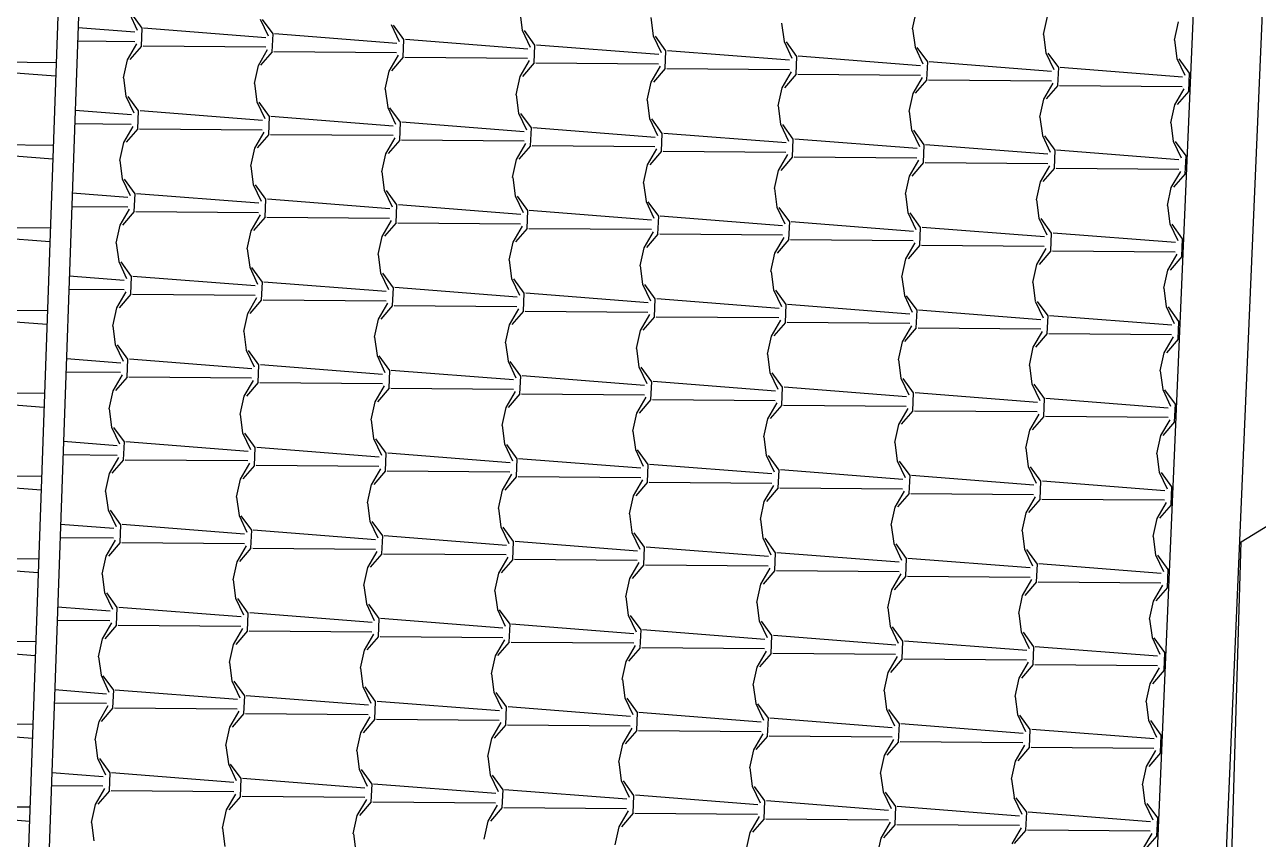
# Model space of a CAD drawing. Extents: x 1037 to 14540, y 1034 to 18285.
# Drawn here: x 6459.2 to 6816.9, y 3440.2 to 3676.3 of the extents above; entities that cross this region are included whole.
import ezdxf

# ---------------------------------------------------------------- set-up
doc = ezdxf.new("R2010")
doc.units = 0
doc.header["$LTSCALE"] = 100
doc.header["$MEASUREMENT"] = 0
doc.layers.get('0').update_dxf_attribs({"color": 240, "linetype": 'CONTINUOUS'})
doc.layers.add('proiezioni', color=252, linetype='CONTINUOUS')
doc.layers.add('retini copertura', color=32, linetype='CONTINUOUS')

# ---------------------------------------------------------------- blocks, each defined once
blk = doc.blocks.new('*X1855')
at = {"color": 0}
for p, q in [((11.1208, 36.6421), (11.2895, 36.6407)), ((11.1198, 36.6144), (11.2881, 36.6013)), ((11.1105, 36.4023), (11.2811, 36.4009)), ((11.1095, 36.3747), (11.2797, 36.3614)), ((11.0992, 36.1349), (11.2712, 36.1214)), ((11.1002, 36.1625), (11.2726, 36.1612)), ((11.0899, 35.9227), (11.2642, 35.9214)), ((11.0889, 35.8951), (11.2628, 35.8815)), ((11.0796, 35.683), (11.2558, 35.6816)), ((11.0786, 35.6553), (11.2544, 35.6416)), ((11.0683, 35.4155), (11.2459, 35.4017)), ((11.0693, 35.4432), (11.2473, 35.4418)), ((11.059, 35.2034), (11.2389, 35.202)), ((11.0581, 35.1758), (11.2375, 35.1618)), ((11.0487, 34.9636), (11.2305, 34.9622)), ((11.0478, 34.936), (11.2291, 34.9218)), ((11.0384, 34.7238), (11.222, 34.7224)), ((11.0375, 34.6962), (11.2206, 34.6819)), ((11.0281, 34.4841), (11.2136, 34.4826)), ((11.0272, 34.4564), (11.2122, 34.442))]:
    blk.add_line(p, q, dxfattribs=at)
blk = doc.blocks.new('*X1856')
at = {"color": 0}
for p, q in [((11.502, 36.7824), (11.525, 36.734)), ((11.5389, 36.7395), (11.5086, 36.7814)), ((12.6339, 36.7867), (12.641, 36.7336)), ((13.7729, 36.7379), (13.7844, 36.7903)), ((14.1525, 36.7216), (14.1641, 36.774)), ((11.5182, 36.7282), (11.3531, 36.7411)), ((11.5367, 36.6878), (11.5389, 36.7395)), ((11.8978, 36.7119), (11.5432, 36.7396)), ((11.8816, 36.7661), (11.9046, 36.7177)), ((11.9186, 36.7232), (11.8882, 36.7651)), ((12.2613, 36.7499), (12.2843, 36.7014)), ((12.2982, 36.7069), (12.2679, 36.7488)), ((13.0136, 36.7705), (13.0206, 36.7173)), ((13.3932, 36.7542), (13.4003, 36.701)), ((13.7729, 36.7379), (13.7799, 36.6847)), ((14.5322, 36.7053), (14.5437, 36.7577)), ((11.5176, 36.7006), (11.3517, 36.7019)), ((11.9164, 36.6715), (11.9186, 36.7232)), ((12.2775, 36.6956), (11.9228, 36.7233)), ((12.296, 36.6553), (12.2982, 36.7069)), ((12.6571, 36.6793), (12.3025, 36.7071)), ((12.6409, 36.7336), (12.6639, 36.6851)), ((12.6779, 36.6906), (12.6475, 36.7325)), ((13.0206, 36.7173), (13.0436, 36.6688)), ((13.0575, 36.6744), (13.0272, 36.7162)), ((13.4002, 36.701), (13.4232, 36.6525)), ((13.4372, 36.6581), (13.4069, 36.6999)), ((14.1525, 36.7216), (14.1596, 36.6684)), ((14.5322, 36.7053), (14.5392, 36.6521)), ((11.4962, 36.6482), (11.5233, 36.6945)), ((11.5367, 36.6879), (11.5029, 36.6487)), ((11.8973, 36.6843), (11.5416, 36.6871)), ((11.8759, 36.6319), (11.9029, 36.6782)), ((11.9163, 36.6716), (11.8825, 36.6324)), ((12.2769, 36.668), (11.9212, 36.6708)), ((12.6757, 36.639), (12.6779, 36.6906)), ((13.0368, 36.6631), (12.6821, 36.6908)), ((13.0553, 36.6227), (13.0575, 36.6743)), ((13.4164, 36.6468), (13.0618, 36.6745)), ((13.7799, 36.6847), (13.8029, 36.6362)), ((13.8168, 36.6418), (13.7865, 36.6837)), ((14.1595, 36.6684), (14.1825, 36.6199)), ((14.1965, 36.6255), (14.1662, 36.6674)), ((11.4847, 36.5959), (11.4962, 36.6482)), ((11.8643, 36.5796), (11.8759, 36.6319)), ((12.2555, 36.6156), (12.2826, 36.6619)), ((12.296, 36.6553), (12.2622, 36.6161)), ((12.6566, 36.6517), (12.3009, 36.6545)), ((12.6352, 36.5993), (12.6622, 36.6456)), ((12.6756, 36.639), (12.6418, 36.5998)), ((13.0362, 36.6354), (12.6805, 36.6382)), ((13.0148, 36.583), (13.0419, 36.6294)), ((13.435, 36.6064), (13.4372, 36.6581)), ((13.7961, 36.6305), (13.4414, 36.6582)), ((13.8146, 36.5901), (13.8168, 36.6418)), ((14.1757, 36.6142), (13.8211, 36.6419)), ((14.5392, 36.6521), (14.5622, 36.6036)), ((14.5761, 36.6092), (14.5458, 36.6511)), ((11.4847, 36.5958), (11.4917, 36.5427)), ((12.244, 36.5633), (12.2555, 36.6156)), ((12.6236, 36.547), (12.6352, 36.5994)), ((13.0553, 36.6227), (13.0215, 36.5835)), ((13.4159, 36.6191), (13.0602, 36.6219)), ((13.3945, 36.5667), (13.4215, 36.6131)), ((13.4349, 36.6064), (13.4011, 36.5673)), ((13.7955, 36.6028), (13.4398, 36.6056)), ((13.7741, 36.5505), (13.8012, 36.5968)), ((14.1943, 36.5738), (14.1965, 36.6255)), ((14.5554, 36.5979), (14.2007, 36.6256)), ((14.5739, 36.5575), (14.5761, 36.6092)), ((11.8643, 36.5796), (11.8714, 36.5264)), ((12.244, 36.5633), (12.251, 36.5101)), ((13.0033, 36.5307), (13.0148, 36.5831)), ((13.3829, 36.5144), (13.3945, 36.5668)), ((13.8146, 36.5901), (13.7808, 36.551)), ((14.1752, 36.5865), (13.8195, 36.5893)), ((14.1538, 36.5342), (14.1808, 36.5805)), ((14.1943, 36.5738), (14.1604, 36.5347)), ((14.5548, 36.5702), (14.1991, 36.573)), ((14.5334, 36.5179), (14.5605, 36.5642)), ((14.5739, 36.5575), (14.5401, 36.5184)), ((11.4917, 36.5427), (11.5147, 36.4942)), ((11.5286, 36.4997), (11.4983, 36.5416)), ((11.8714, 36.5264), (11.8943, 36.4779)), ((11.9083, 36.4834), (11.878, 36.5253)), ((12.6236, 36.547), (12.6307, 36.4938)), ((13.0033, 36.5307), (13.0103, 36.4775)), ((13.7626, 36.4981), (13.7741, 36.5505)), ((14.1422, 36.4818), (14.1538, 36.5342)), ((11.5079, 36.4884), (11.3446, 36.5012)), ((11.5264, 36.4481), (11.5286, 36.4997)), ((11.8875, 36.4722), (11.5329, 36.4999)), ((12.251, 36.5101), (12.274, 36.4616)), ((12.2879, 36.4672), (12.2576, 36.509)), ((12.6307, 36.4938), (12.6536, 36.4453)), ((12.6676, 36.4509), (12.6373, 36.4928)), ((13.3829, 36.5144), (13.39, 36.4612)), ((13.7626, 36.4981), (13.7696, 36.4449)), ((14.5219, 36.4655), (14.5334, 36.5179)), ((11.5073, 36.4608), (11.3433, 36.4621)), ((11.4859, 36.4084), (11.513, 36.4547)), ((11.9061, 36.4318), (11.9083, 36.4834)), ((12.2672, 36.4559), (11.9125, 36.4836)), ((12.2857, 36.4155), (12.2879, 36.4671)), ((12.6468, 36.4396), (12.2922, 36.4673)), ((12.6654, 36.3992), (12.6676, 36.4509)), ((13.0265, 36.4233), (12.6718, 36.451)), ((13.0103, 36.4775), (13.0333, 36.429)), ((13.0472, 36.4346), (13.0169, 36.4765)), ((13.39, 36.4612), (13.4129, 36.4127)), ((13.4269, 36.4183), (13.3966, 36.4602)), ((14.1423, 36.4818), (14.1493, 36.4286)), ((14.5219, 36.4655), (14.5289, 36.4123)), ((11.5264, 36.4481), (11.4926, 36.4089)), ((11.887, 36.4445), (11.5313, 36.4473)), ((11.8656, 36.3921), (11.8926, 36.4384)), ((11.9061, 36.4318), (11.8722, 36.3926)), ((12.2666, 36.4282), (11.9109, 36.431)), ((12.2452, 36.3758), (12.2723, 36.4222)), ((12.2857, 36.4155), (12.2519, 36.3764)), ((12.6463, 36.4119), (12.2906, 36.4147)), ((13.045, 36.3829), (13.0472, 36.4346)), ((13.4061, 36.407), (13.0515, 36.4347)), ((13.4247, 36.3666), (13.4269, 36.4183)), ((13.7858, 36.3907), (13.4311, 36.4184)), ((13.7696, 36.4449), (13.7926, 36.3964)), ((13.8065, 36.402), (13.7762, 36.4439)), ((14.1493, 36.4286), (14.1722, 36.3801)), ((14.1862, 36.3857), (14.1559, 36.4276)), ((11.4744, 36.3561), (11.4859, 36.4085)), ((11.854, 36.3398), (11.8656, 36.3922)), ((12.6249, 36.3595), (12.6519, 36.4059)), ((12.6654, 36.3992), (12.6315, 36.3601)), ((13.026, 36.3956), (12.6702, 36.3984)), ((13.0045, 36.3433), (13.0316, 36.3896)), ((13.045, 36.3829), (13.0112, 36.3438)), ((13.4056, 36.3793), (13.0499, 36.3821)), ((13.8043, 36.3503), (13.8065, 36.402)), ((14.1654, 36.3744), (13.8108, 36.4021)), ((14.184, 36.334), (14.1862, 36.3857)), ((14.5451, 36.3581), (14.1904, 36.3858)), ((14.5289, 36.4123), (14.5519, 36.3638)), ((14.5658, 36.3694), (14.5355, 36.4113)), ((11.4744, 36.3561), (11.4814, 36.3029)), ((12.2337, 36.3235), (12.2452, 36.3759)), ((12.6133, 36.3072), (12.6249, 36.3596)), ((12.993, 36.2909), (13.0045, 36.3433)), ((13.3842, 36.327), (13.4112, 36.3733)), ((13.4247, 36.3666), (13.3908, 36.3275)), ((13.7853, 36.363), (13.4295, 36.3658)), ((13.7638, 36.3107), (13.7909, 36.357)), ((13.8043, 36.3503), (13.7705, 36.3112)), ((14.1649, 36.3468), (13.8092, 36.3495)), ((14.5636, 36.3177), (14.5658, 36.3694)), ((11.854, 36.3398), (11.8611, 36.2866)), ((12.2337, 36.3235), (12.2407, 36.2703)), ((12.6134, 36.3072), (12.6204, 36.254)), ((13.3726, 36.2746), (13.3842, 36.327)), ((13.7523, 36.2583), (13.7638, 36.3107)), ((14.1435, 36.2944), (14.1705, 36.3407)), ((14.184, 36.334), (14.1501, 36.2949)), ((14.5446, 36.3305), (14.1888, 36.3332)), ((14.5231, 36.2781), (14.5502, 36.3244)), ((14.5636, 36.3177), (14.5298, 36.2786)), ((11.4814, 36.3029), (11.5044, 36.2544)), ((11.5184, 36.26), (11.488, 36.3019)), ((11.8611, 36.2866), (11.884, 36.2381)), ((11.898, 36.2437), (11.8677, 36.2856)), ((12.993, 36.2909), (13, 36.2377)), ((13.3727, 36.2746), (13.3797, 36.2214)), ((14.1319, 36.242), (14.1435, 36.2944)), ((14.5116, 36.2257), (14.5231, 36.2781)), ((11.4976, 36.2487), (11.3362, 36.2613)), ((11.5161, 36.2083), (11.5183, 36.26)), ((11.8773, 36.2324), (11.5226, 36.2601)), ((11.8958, 36.192), (11.898, 36.2437)), ((12.2569, 36.2161), (11.9023, 36.2438)), ((12.2407, 36.2703), (12.2637, 36.2218)), ((12.2777, 36.2274), (12.2473, 36.2693)), ((12.6204, 36.254), (12.6433, 36.2055)), ((12.6573, 36.2111), (12.627, 36.253)), ((13, 36.2377), (13.023, 36.1892)), ((13.037, 36.1948), (13.0066, 36.2367)), ((13.7523, 36.2583), (13.7593, 36.2051)), ((14.132, 36.242), (14.139, 36.1888)), ((11.4971, 36.221), (11.3348, 36.2223)), ((11.4756, 36.1686), (11.5027, 36.215)), ((11.5161, 36.2083), (11.4823, 36.1692)), ((11.8767, 36.2047), (11.521, 36.2075)), ((12.2754, 36.1757), (12.2776, 36.2274)), ((12.6366, 36.1998), (12.2819, 36.2275)), ((12.6551, 36.1594), (12.6573, 36.2111)), ((13.0162, 36.1835), (12.6616, 36.2112)), ((13.3797, 36.2214), (13.4026, 36.1729)), ((13.4166, 36.1785), (13.3863, 36.2204)), ((13.7593, 36.2051), (13.7823, 36.1567)), ((13.7963, 36.1622), (13.7659, 36.2041)), ((14.5116, 36.2257), (14.5186, 36.1726)), ((11.4641, 36.1163), (11.4756, 36.1687)), ((11.8553, 36.1524), (11.8823, 36.1987)), ((11.8958, 36.192), (11.862, 36.1529)), ((12.2564, 36.1884), (11.9006, 36.1912)), ((12.2349, 36.1361), (12.262, 36.1824)), ((12.2754, 36.1757), (12.2416, 36.1366)), ((12.636, 36.1721), (12.2803, 36.1749)), ((12.6146, 36.1198), (12.6416, 36.1661)), ((13.0347, 36.1431), (13.0369, 36.1948)), ((13.3959, 36.1672), (13.0412, 36.1949)), ((13.4144, 36.1268), (13.4166, 36.1785)), ((13.7755, 36.1509), (13.4209, 36.1786)), ((14.139, 36.1888), (14.1619, 36.1404)), ((14.1759, 36.1459), (14.1456, 36.1878)), ((14.5186, 36.1725), (14.5416, 36.1241)), ((14.5556, 36.1296), (14.5252, 36.1715)), ((11.8437, 36.1), (11.8553, 36.1524)), ((12.2234, 36.0837), (12.2349, 36.1361)), ((12.6551, 36.1594), (12.6213, 36.1203)), ((13.0157, 36.1559), (12.6599, 36.1586)), ((12.9942, 36.1035), (13.0213, 36.1498)), ((13.0347, 36.1431), (13.0009, 36.104)), ((13.3953, 36.1396), (13.0396, 36.1423)), ((13.3739, 36.0872), (13.4009, 36.1335)), ((13.794, 36.1105), (13.7962, 36.1622)), ((14.1552, 36.1346), (13.8005, 36.1623)), ((14.1737, 36.0942), (14.1759, 36.1459)), ((14.5348, 36.1183), (14.1802, 36.146)), ((14.5533, 36.0779), (14.5555, 36.1296)), ((11.4641, 36.1163), (11.4711, 36.0631)), ((11.8438, 36.1), (11.8508, 36.0468)), ((12.603, 36.0674), (12.6146, 36.1198)), ((12.9827, 36.0511), (12.9942, 36.1035)), ((13.4144, 36.1268), (13.3806, 36.0877)), ((13.775, 36.1233), (13.4192, 36.126)), ((13.7535, 36.0709), (13.7806, 36.1172)), ((13.794, 36.1105), (13.7602, 36.0714)), ((14.1546, 36.107), (13.7989, 36.1098)), ((14.1332, 36.0546), (14.1602, 36.1009)), ((14.1737, 36.0942), (14.1399, 36.0551)), ((14.5343, 36.0907), (14.1785, 36.0935)), ((11.4711, 36.0631), (11.4941, 36.0146)), ((11.5081, 36.0202), (11.4777, 36.0621)), ((12.2234, 36.0837), (12.2304, 36.0305)), ((12.6031, 36.0674), (12.6101, 36.0142)), ((13.3623, 36.0348), (13.3739, 36.0872)), ((13.742, 36.0185), (13.7535, 36.0709)), ((14.5128, 36.0383), (14.5399, 36.0846)), ((14.5533, 36.078), (14.5195, 36.0388)), ((11.4873, 36.0089), (11.3278, 36.0214)), ((11.867, 35.9926), (11.5123, 36.0203)), ((11.8508, 36.0468), (11.8738, 35.9983)), ((11.8877, 36.0039), (11.8574, 36.0458)), ((12.2304, 36.0305), (12.2534, 35.9821)), ((12.2674, 35.9876), (12.237, 36.0295)), ((12.9827, 36.0511), (12.9897, 35.9979)), ((13.3624, 36.0348), (13.3694, 35.9817)), ((14.1216, 36.0022), (14.1332, 36.0546)), ((14.5013, 35.986), (14.5129, 36.0383)), ((11.5058, 35.9685), (11.5081, 36.0202)), ((11.8855, 35.9522), (11.8877, 36.0039)), ((12.2466, 35.9763), (11.892, 36.004)), ((12.2651, 35.9359), (12.2674, 35.9876)), ((12.6263, 35.96), (12.2716, 35.9877)), ((12.6101, 36.0142), (12.6331, 35.9658)), ((12.647, 35.9713), (12.6167, 36.0132)), ((12.9897, 35.9979), (13.0127, 35.9495)), ((13.0267, 35.955), (12.9963, 35.9969)), ((13.742, 36.0185), (13.749, 35.9654)), ((14.1217, 36.0022), (14.1287, 35.9491)), ((14.5013, 35.9859), (14.5083, 35.9328)), ((11.4868, 35.9812), (11.3264, 35.9825)), ((11.4654, 35.9289), (11.4924, 35.9752)), ((11.5058, 35.9685), (11.472, 35.9294)), ((11.8664, 35.965), (11.5107, 35.9677)), ((11.845, 35.9126), (11.872, 35.9589)), ((11.8855, 35.9522), (11.8517, 35.9131)), ((12.2461, 35.9487), (11.8903, 35.9514)), ((12.6448, 35.9196), (12.647, 35.9713)), ((13.0059, 35.9437), (12.6513, 35.9714)), ((13.0244, 35.9033), (13.0267, 35.955)), ((13.3856, 35.9274), (13.0309, 35.9551)), ((13.3694, 35.9816), (13.3924, 35.9332)), ((13.4063, 35.9387), (13.376, 35.9806)), ((13.749, 35.9653), (13.772, 35.9169)), ((13.786, 35.9224), (13.7556, 35.9643)), ((14.1287, 35.949), (14.1517, 35.9006)), ((11.4538, 35.8765), (11.4653, 35.9289)), ((12.2247, 35.8963), (12.2517, 35.9426)), ((12.2651, 35.9359), (12.2313, 35.8968)), ((12.6257, 35.9324), (12.27, 35.9352)), ((12.6043, 35.88), (12.6314, 35.9263)), ((12.6448, 35.9196), (12.611, 35.8805)), ((13.0054, 35.9161), (12.6496, 35.9189)), ((13.4041, 35.887), (13.4063, 35.9387)), ((13.7652, 35.9111), (13.4106, 35.9388)), ((13.7837, 35.8707), (13.786, 35.9224)), ((14.1449, 35.8948), (13.7902, 35.9225)), ((14.1656, 35.9061), (14.1353, 35.948)), ((14.5083, 35.9328), (14.5313, 35.8843)), ((14.5453, 35.8898), (14.5149, 35.9317)), ((11.8334, 35.8602), (11.845, 35.9126)), ((12.2131, 35.8439), (12.2246, 35.8963)), ((12.5927, 35.8276), (12.6043, 35.88)), ((12.984, 35.8637), (13.011, 35.91)), ((13.0244, 35.9033), (12.9906, 35.8642)), ((13.385, 35.8998), (13.0293, 35.9026)), ((13.3636, 35.8474), (13.3907, 35.8937)), ((13.4041, 35.8871), (13.3703, 35.8479)), ((13.7647, 35.8835), (13.4089, 35.8863)), ((13.7433, 35.8311), (13.7703, 35.8774)), ((14.1634, 35.8545), (14.1656, 35.9061)), ((14.5245, 35.8786), (14.1699, 35.9063)), ((14.543, 35.8382), (14.5453, 35.8898)), ((11.4538, 35.8765), (11.4608, 35.8233)), ((11.8335, 35.8602), (11.8405, 35.807)), ((12.2131, 35.8439), (12.2201, 35.7907)), ((12.9724, 35.8113), (12.9839, 35.8637)), ((13.3521, 35.7951), (13.3636, 35.8474)), ((13.7837, 35.8708), (13.7499, 35.8316)), ((14.1443, 35.8672), (13.7886, 35.87)), ((14.1229, 35.8148), (14.15, 35.8611)), ((14.1634, 35.8545), (14.1296, 35.8153)), ((14.524, 35.8509), (14.1682, 35.8537)), ((14.5026, 35.7985), (14.5296, 35.8448)), ((11.4608, 35.8233), (11.4838, 35.7749)), ((11.4978, 35.7804), (11.4674, 35.8223)), ((11.8405, 35.807), (11.8635, 35.7586)), ((11.8774, 35.7641), (11.8471, 35.806)), ((12.5928, 35.8276), (12.5998, 35.7745)), ((12.9724, 35.8113), (12.9794, 35.7582)), ((13.7317, 35.7788), (13.7433, 35.8311)), ((14.1114, 35.7625), (14.1229, 35.8148)), ((14.543, 35.8382), (14.5092, 35.799)), ((11.477, 35.7691), (11.3193, 35.7814)), ((11.4955, 35.7287), (11.4978, 35.7804)), ((11.8567, 35.7528), (11.502, 35.7805)), ((12.2201, 35.7907), (12.2431, 35.7423)), ((12.2571, 35.7478), (12.2267, 35.7897)), ((12.5998, 35.7744), (12.6228, 35.726)), ((12.6367, 35.7315), (12.6064, 35.7734)), ((13.3521, 35.795), (13.3591, 35.7419)), ((13.7317, 35.7788), (13.7388, 35.7256)), ((14.491, 35.7462), (14.5026, 35.7985)), ((11.4765, 35.7415), (11.318, 35.7427)), ((11.4551, 35.6891), (11.4821, 35.7354)), ((11.8752, 35.7124), (11.8774, 35.7641)), ((12.2363, 35.7365), (11.8817, 35.7642)), ((12.2548, 35.6961), (12.2571, 35.7478)), ((12.616, 35.7202), (12.2613, 35.7479)), ((12.9794, 35.7581), (13.0024, 35.7097)), ((13.0164, 35.7152), (12.986, 35.7571)), ((13.3591, 35.7419), (13.3821, 35.6934)), ((13.396, 35.6989), (13.3657, 35.7408)), ((14.1114, 35.7625), (14.1184, 35.7093)), ((14.491, 35.7462), (14.4981, 35.693)), ((11.4955, 35.7287), (11.4617, 35.6896)), ((11.8561, 35.7252), (11.5004, 35.728)), ((11.8347, 35.6728), (11.8618, 35.7191)), ((11.8752, 35.7124), (11.8414, 35.6733)), ((12.2358, 35.7089), (11.88, 35.7117)), ((12.2144, 35.6565), (12.2414, 35.7028)), ((12.6345, 35.6798), (12.6367, 35.7315)), ((12.9956, 35.7039), (12.641, 35.7317)), ((13.0141, 35.6636), (13.0164, 35.7152)), ((13.3753, 35.6877), (13.0206, 35.7154)), ((13.3938, 35.6473), (13.396, 35.6989)), ((13.7549, 35.6714), (13.4003, 35.6991)), ((13.7387, 35.7256), (13.7617, 35.6771)), ((13.7757, 35.6826), (13.7453, 35.7245)), ((14.1184, 35.7093), (14.1414, 35.6608)), ((14.1553, 35.6664), (14.125, 35.7082)), ((11.4435, 35.6367), (11.455, 35.6891)), ((11.8231, 35.6204), (11.8347, 35.6728)), ((12.2548, 35.6962), (12.221, 35.657)), ((12.6154, 35.6926), (12.2597, 35.6954)), ((12.594, 35.6402), (12.6211, 35.6865)), ((12.6345, 35.6799), (12.6007, 35.6407)), ((12.9951, 35.6763), (12.6393, 35.6791)), ((12.9737, 35.6239), (13.0007, 35.6702)), ((13.0141, 35.6636), (12.9803, 35.6244)), ((13.3747, 35.66), (13.019, 35.6628)), ((13.7734, 35.631), (13.7757, 35.6826)), ((14.1346, 35.6551), (13.7799, 35.6828)), ((14.1531, 35.6147), (14.1553, 35.6663)), ((14.5142, 35.6388), (14.1596, 35.6665)), ((14.498, 35.693), (14.521, 35.6445)), ((14.535, 35.6501), (14.5046, 35.692)), ((11.4435, 35.6367), (11.4505, 35.5836)), ((12.2028, 35.6042), (12.2143, 35.6565)), ((12.5825, 35.5879), (12.594, 35.6402)), ((13.3533, 35.6076), (13.3804, 35.6539)), ((13.3938, 35.6473), (13.36, 35.6081)), ((13.7544, 35.6437), (13.3986, 35.6465)), ((13.733, 35.5913), (13.76, 35.6377)), ((13.7734, 35.631), (13.7396, 35.5918)), ((14.134, 35.6274), (13.7783, 35.6302)), ((14.5327, 35.5984), (14.535, 35.6501)), ((11.8232, 35.6204), (11.8302, 35.5673)), ((12.2028, 35.6041), (12.2098, 35.551)), ((12.9621, 35.5716), (12.9737, 35.6239)), ((13.3418, 35.5553), (13.3533, 35.6077)), ((13.7214, 35.539), (13.733, 35.5914)), ((14.1126, 35.575), (14.1397, 35.6214)), ((14.1531, 35.6147), (14.1193, 35.5755)), ((14.5137, 35.6111), (14.1579, 35.6139)), ((14.4923, 35.5588), (14.5193, 35.6051)), ((14.5327, 35.5984), (14.4989, 35.5593)), ((11.4505, 35.5835), (11.4735, 35.5351)), ((11.4875, 35.5406), (11.4571, 35.5825)), ((11.8302, 35.5672), (11.8532, 35.5188)), ((11.8671, 35.5243), (11.8368, 35.5662)), ((12.5825, 35.5879), (12.5895, 35.5347)), ((12.9621, 35.5716), (12.9692, 35.5184)), ((13.3418, 35.5553), (13.3488, 35.5021)), ((14.1011, 35.5227), (14.1126, 35.5751)), ((14.4807, 35.5064), (14.4923, 35.5588)), ((11.4668, 35.5293), (11.3109, 35.5415)), ((11.4853, 35.4889), (11.4875, 35.5406)), ((11.8464, 35.513), (11.4918, 35.5408)), ((11.8649, 35.4727), (11.8671, 35.5243)), ((12.2261, 35.4968), (11.8714, 35.5245)), ((12.2098, 35.551), (12.2328, 35.5025)), ((12.2468, 35.508), (12.2164, 35.5499)), ((12.5895, 35.5347), (12.6125, 35.4862)), ((12.6264, 35.4917), (12.5961, 35.5336)), ((13.7214, 35.539), (13.7285, 35.4858)), ((14.1011, 35.5227), (14.1081, 35.4695)), ((11.4662, 35.5017), (11.3095, 35.5029)), ((11.4448, 35.4493), (11.4718, 35.4956)), ((11.4852, 35.489), (11.4514, 35.4498)), ((11.8458, 35.4854), (11.4901, 35.4882)), ((12.2446, 35.4564), (12.2468, 35.508)), ((12.6057, 35.4805), (12.2511, 35.5082)), ((12.6242, 35.4401), (12.6264, 35.4917)), ((12.9854, 35.4642), (12.6307, 35.4919)), ((12.9691, 35.5184), (12.9921, 35.4699)), ((13.0061, 35.4755), (12.9757, 35.5173)), ((13.3488, 35.5021), (13.3718, 35.4536)), ((13.3857, 35.4592), (13.3554, 35.5011)), ((13.7284, 35.4858), (13.7514, 35.4373)), ((13.7654, 35.4429), (13.7351, 35.4848)), ((14.4807, 35.5064), (14.4878, 35.4532)), ((11.4332, 35.397), (11.4448, 35.4493)), ((11.8244, 35.433), (11.8515, 35.4793)), ((11.8649, 35.4727), (11.8311, 35.4335)), ((12.2255, 35.4691), (11.8697, 35.4719)), ((12.2041, 35.4167), (12.2311, 35.463)), ((12.2445, 35.4564), (12.2107, 35.4172)), ((12.6051, 35.4528), (12.2494, 35.4556)), ((13.0039, 35.4238), (13.0061, 35.4754)), ((13.365, 35.4479), (13.0104, 35.4756)), ((13.3835, 35.4075), (13.3857, 35.4592)), ((13.7447, 35.4316), (13.39, 35.4593)), ((14.1081, 35.4695), (14.1311, 35.421)), ((14.145, 35.4266), (14.1147, 35.4685)), ((14.4877, 35.4532), (14.5107, 35.4047)), ((14.5247, 35.4103), (14.4944, 35.4522)), ((11.8129, 35.3807), (11.8244, 35.433)), ((12.1925, 35.3644), (12.2041, 35.4168)), ((12.5837, 35.4004), (12.6108, 35.4467)), ((12.6242, 35.4401), (12.5904, 35.4009)), ((12.9848, 35.4365), (12.629, 35.4393)), ((12.9634, 35.3841), (12.9904, 35.4305)), ((13.0038, 35.4238), (12.97, 35.3846)), ((13.3644, 35.4202), (13.0087, 35.423)), ((13.343, 35.3678), (13.3701, 35.4142)), ((13.7632, 35.3912), (13.7654, 35.4429)), ((14.1243, 35.4153), (13.7697, 35.443)), ((14.1428, 35.3749), (14.145, 35.4266)), ((14.504, 35.399), (14.1493, 35.4267)), ((11.4332, 35.397), (11.4402, 35.3438)), ((11.8129, 35.3807), (11.8199, 35.3275)), ((12.5722, 35.3481), (12.5837, 35.4005)), ((12.9518, 35.3318), (12.9634, 35.3842)), ((13.3835, 35.4075), (13.3497, 35.3684)), ((13.7441, 35.4039), (13.3883, 35.4067)), ((13.7227, 35.3516), (13.7497, 35.3979)), ((13.7631, 35.3912), (13.7293, 35.3521)), ((14.1237, 35.3876), (13.768, 35.3904)), ((14.1023, 35.3353), (14.1294, 35.3816)), ((14.5225, 35.3586), (14.5247, 35.4103)), ((11.4403, 35.3438), (11.4632, 35.2953)), ((11.4772, 35.3008), (11.4469, 35.3427)), ((12.1925, 35.3644), (12.1996, 35.3112)), ((12.5722, 35.3481), (12.5792, 35.2949)), ((13.3315, 35.3155), (13.343, 35.3679)), ((13.7111, 35.2992), (13.7227, 35.3516)), ((14.1428, 35.3749), (14.109, 35.3358)), ((14.5034, 35.3714), (14.1476, 35.3741)), ((14.482, 35.319), (14.509, 35.3653)), ((14.5225, 35.3586), (14.4886, 35.3195)), ((11.8199, 35.3275), (11.8429, 35.279)), ((11.8568, 35.2846), (11.8265, 35.3264)), ((12.1996, 35.3112), (12.2225, 35.2627)), ((12.2365, 35.2683), (12.2062, 35.3101)), ((12.9518, 35.3318), (12.9589, 35.2786)), ((13.3315, 35.3155), (13.3385, 35.2623)), ((14.0908, 35.2829), (14.1023, 35.3353)), ((14.4704, 35.2666), (14.482, 35.319)), ((11.4565, 35.2896), (11.3024, 35.3016)), ((11.475, 35.2492), (11.4772, 35.3008)), ((11.8361, 35.2733), (11.4815, 35.301)), ((11.8546, 35.2329), (11.8568, 35.2845)), ((12.2158, 35.257), (11.8611, 35.2847)), ((12.5792, 35.2949), (12.6022, 35.2464)), ((12.6161, 35.252), (12.5858, 35.2939)), ((12.9589, 35.2786), (12.9818, 35.2301)), ((12.9958, 35.2357), (12.9655, 35.2776)), ((13.7112, 35.2992), (13.7182, 35.246)), ((14.0908, 35.2829), (14.0978, 35.2297)), ((11.4559, 35.2619), (11.3011, 35.2631)), ((11.4345, 35.2095), (11.4615, 35.2558)), ((11.475, 35.2492), (11.4411, 35.21)), ((11.8355, 35.2456), (11.4798, 35.2484)), ((11.8141, 35.1932), (11.8412, 35.2396)), ((12.2343, 35.2166), (12.2365, 35.2683)), ((12.5954, 35.2407), (12.2408, 35.2684)), ((12.6139, 35.2003), (12.6161, 35.252)), ((12.9751, 35.2244), (12.6204, 35.2521)), ((12.9936, 35.184), (12.9958, 35.2357)), ((13.3547, 35.2081), (13.0001, 35.2358)), ((13.3385, 35.2623), (13.3615, 35.2138)), ((13.3754, 35.2194), (13.3451, 35.2613)), ((13.7182, 35.246), (13.7411, 35.1975)), ((13.7551, 35.2031), (13.7248, 35.245)), ((14.4705, 35.2666), (14.4775, 35.2134)), ((11.4229, 35.1572), (11.4345, 35.2096)), ((11.8546, 35.2329), (11.8208, 35.1937)), ((12.2152, 35.2293), (11.8595, 35.2321)), ((12.1938, 35.1769), (12.2208, 35.2233)), ((12.2343, 35.2166), (12.2004, 35.1775)), ((12.5948, 35.213), (12.2391, 35.2158)), ((12.5734, 35.1607), (12.6005, 35.207)), ((12.6139, 35.2003), (12.5801, 35.1612)), ((12.9745, 35.1967), (12.6188, 35.1995)), ((13.3732, 35.1677), (13.3754, 35.2194)), ((13.7344, 35.1918), (13.3797, 35.2195)), ((13.7529, 35.1514), (13.7551, 35.2031)), ((14.114, 35.1755), (13.7594, 35.2032)), ((14.0978, 35.2297), (14.1208, 35.1812)), ((14.1347, 35.1868), (14.1044, 35.2287)), ((14.4775, 35.2134), (14.5004, 35.165)), ((14.5144, 35.1705), (14.4841, 35.2124)), ((11.8026, 35.1409), (11.8141, 35.1933)), ((12.1822, 35.1246), (12.1938, 35.177)), ((12.9531, 35.1444), (12.9801, 35.1907)), ((12.9936, 35.184), (12.9597, 35.1449)), ((13.3541, 35.1805), (12.9984, 35.1832)), ((13.3327, 35.1281), (13.3598, 35.1744)), ((13.3732, 35.1677), (13.3394, 35.1286)), ((13.7338, 35.1642), (13.3781, 35.1669)), ((14.1325, 35.1351), (14.1347, 35.1868)), ((14.4937, 35.1592), (14.139, 35.1869)), ((14.5122, 35.1188), (14.5144, 35.1705)), ((11.4229, 35.1572), (11.43, 35.104)), ((11.8026, 35.1409), (11.8096, 35.0877)), ((12.5619, 35.1083), (12.5734, 35.1607)), ((12.9415, 35.092), (12.9531, 35.1444)), ((13.3212, 35.0757), (13.3327, 35.1281)), ((13.7124, 35.1118), (13.7394, 35.1581)), ((13.7529, 35.1514), (13.719, 35.1123)), ((14.1134, 35.1479), (13.7577, 35.1506)), ((14.092, 35.0955), (14.1191, 35.1418)), ((14.1325, 35.1351), (14.0987, 35.096)), ((14.4931, 35.1316), (14.1374, 35.1344)), ((11.43, 35.104), (11.4529, 35.0555)), ((11.4669, 35.0611), (11.4366, 35.103)), ((12.1822, 35.1246), (12.1893, 35.0714)), ((12.5619, 35.1083), (12.5689, 35.0551)), ((12.9416, 35.092), (12.9486, 35.0388)), ((13.7008, 35.0594), (13.7124, 35.1118)), ((14.0805, 35.0431), (14.092, 35.0955)), ((14.4717, 35.0792), (14.4987, 35.1255)), ((14.5122, 35.1188), (14.4783, 35.0797)), ((11.4462, 35.0498), (11.294, 35.0617)), ((11.4647, 35.0094), (11.4669, 35.0611)), ((11.8258, 35.0335), (11.4712, 35.0612)), ((11.8096, 35.0877), (11.8326, 35.0392)), ((11.8466, 35.0448), (11.8162, 35.0867)), ((12.1893, 35.0714), (12.2122, 35.0229)), ((12.2262, 35.0285), (12.1959, 35.0704)), ((12.5689, 35.0551), (12.5919, 35.0066)), ((13.3212, 35.0757), (13.3282, 35.0225)), ((13.7009, 35.0594), (13.7079, 35.0062)), ((14.4601, 35.0268), (14.4717, 35.0792)), ((11.4456, 35.0221), (11.2927, 35.0233)), ((11.8443, 34.9931), (11.8465, 35.0448)), ((12.2055, 35.0172), (11.8508, 35.0449)), ((12.224, 34.9768), (12.2262, 35.0285)), ((12.5851, 35.0009), (12.2305, 35.0286)), ((12.6059, 35.0122), (12.5755, 35.0541)), ((12.9486, 35.0388), (12.9715, 34.9903)), ((12.9855, 34.9959), (12.9552, 35.0378)), ((13.3282, 35.0225), (13.3512, 34.9741)), ((13.3652, 34.9796), (13.3348, 35.0215)), ((14.0805, 35.0431), (14.0875, 34.9899)), ((14.4602, 35.0268), (14.4672, 34.9737)), ((11.4242, 34.9697), (11.4512, 35.0161)), ((11.4647, 35.0094), (11.4309, 34.9703)), ((11.8252, 35.0058), (11.4695, 35.0086)), ((11.8038, 34.9535), (11.8309, 34.9998)), ((11.8443, 34.9931), (11.8105, 34.954)), ((12.2049, 34.9896), (11.8492, 34.9923)), ((12.1835, 34.9372), (12.2105, 34.9835)), ((12.6036, 34.9605), (12.6058, 35.0122)), ((12.9648, 34.9846), (12.6101, 35.0123)), ((12.9833, 34.9442), (12.9855, 34.9959)), ((13.3444, 34.9683), (12.9898, 34.996)), ((13.7079, 35.0062), (13.7308, 34.9578)), ((13.7448, 34.9633), (13.7145, 35.0052)), ((14.0875, 34.9899), (14.1105, 34.9415)), ((14.1245, 34.947), (14.0941, 34.9889)), ((11.4126, 34.9174), (11.4242, 34.9698)), ((11.7923, 34.9011), (11.8038, 34.9535)), ((12.224, 34.9768), (12.1902, 34.9377)), ((12.5845, 34.9733), (12.2288, 34.976)), ((12.5631, 34.9209), (12.5902, 34.9672)), ((12.6036, 34.9605), (12.5698, 34.9214)), ((12.9642, 34.957), (12.6085, 34.9597)), ((12.9428, 34.9046), (12.9698, 34.9509)), ((13.3629, 34.9279), (13.3651, 34.9796)), ((13.7241, 34.952), (13.3694, 34.9797)), ((13.7426, 34.9116), (13.7448, 34.9633)), ((14.1037, 34.9357), (13.7491, 34.9634)), ((14.4834, 34.9194), (14.1287, 34.9471)), ((14.4672, 34.9736), (14.4901, 34.9252)), ((14.5041, 34.9307), (14.4738, 34.9726)), ((11.4126, 34.9174), (11.4197, 34.8642)), ((12.1719, 34.8848), (12.1835, 34.9372)), ((12.5516, 34.8685), (12.5631, 34.9209)), ((12.9833, 34.9442), (12.9495, 34.9051)), ((13.3438, 34.9407), (12.9881, 34.9435)), ((13.3224, 34.8883), (13.3495, 34.9346)), ((13.3629, 34.9279), (13.3291, 34.8888)), ((13.7235, 34.9244), (13.3678, 34.9272)), ((13.7021, 34.872), (13.7291, 34.9183)), ((13.7426, 34.9116), (13.7088, 34.8725)), ((14.1222, 34.8953), (14.1244, 34.947)), ((14.5019, 34.879), (14.5041, 34.9307)), ((11.7923, 34.9011), (11.7993, 34.8479)), ((12.172, 34.8848), (12.179, 34.8316)), ((12.9312, 34.8522), (12.9428, 34.9046)), ((13.3109, 34.8359), (13.3224, 34.8883)), ((14.1031, 34.9081), (13.7474, 34.9109)), ((14.0817, 34.8557), (14.1088, 34.902)), ((14.1222, 34.8953), (14.0884, 34.8562)), ((14.4828, 34.8918), (14.1271, 34.8946)), ((14.4614, 34.8394), (14.4884, 34.8857)), ((14.5019, 34.8791), (14.4681, 34.8399)), ((11.4197, 34.8642), (11.4427, 34.8157)), ((11.4566, 34.8213), (11.4263, 34.8632)), ((11.7993, 34.8479), (11.8223, 34.7994)), ((11.8363, 34.805), (11.8059, 34.8469)), ((12.5516, 34.8685), (12.5586, 34.8153)), ((12.9313, 34.8522), (12.9383, 34.799)), ((13.6905, 34.8196), (13.7021, 34.872)), ((14.0702, 34.8033), (14.0817, 34.8557)), ((11.4359, 34.81), (11.2856, 34.8218)), ((11.4544, 34.7696), (11.4566, 34.8213)), ((11.8155, 34.7937), (11.4609, 34.8214)), ((11.834, 34.7533), (11.8363, 34.805)), ((12.1952, 34.7774), (11.8405, 34.8051)), ((12.179, 34.8316), (12.202, 34.7832)), ((12.2159, 34.7887), (12.1856, 34.8306)), ((12.5586, 34.8153), (12.5816, 34.7669)), ((12.5956, 34.7724), (12.5652, 34.8143)), ((13.3109, 34.8359), (13.3179, 34.7828)), ((13.6906, 34.8196), (13.6976, 34.7665)), ((14.4499, 34.7871), (14.4614, 34.8394)), ((11.4353, 34.7824), (11.2842, 34.7835)), ((11.4139, 34.73), (11.4409, 34.7763)), ((11.4544, 34.7696), (11.4206, 34.7305)), ((11.8149, 34.7661), (11.4592, 34.7689)), ((12.2137, 34.737), (12.2159, 34.7887)), ((12.5748, 34.7611), (12.2202, 34.7888)), ((12.5933, 34.7207), (12.5956, 34.7724)), ((12.9545, 34.7448), (12.5998, 34.7725)), ((12.9383, 34.799), (12.9613, 34.7506)), ((12.9752, 34.7561), (12.9449, 34.798)), ((13.3179, 34.7827), (13.3409, 34.7343)), ((13.3549, 34.7398), (13.3245, 34.7817)), ((14.0702, 34.8033), (14.0772, 34.7502)), ((14.4499, 34.7871), (14.4569, 34.7339)), ((11.7936, 34.7137), (11.8206, 34.76)), ((11.834, 34.7533), (11.8002, 34.7142)), ((12.1946, 34.7498), (11.8389, 34.7526)), ((12.1732, 34.6974), (12.2002, 34.7437)), ((12.2137, 34.737), (12.1799, 34.6979)), ((12.5742, 34.7335), (12.2185, 34.7363)), ((12.973, 34.7044), (12.9752, 34.7561)), ((13.3341, 34.7285), (12.9795, 34.7562)), ((13.3526, 34.6881), (13.3549, 34.7398)), ((13.7138, 34.7122), (13.3591, 34.74)), ((13.6976, 34.7664), (13.7206, 34.718)), ((13.7345, 34.7235), (13.7042, 34.7654)), ((14.0772, 34.7502), (14.1002, 34.7017)), ((14.1142, 34.7072), (14.0838, 34.7491)), ((14.4569, 34.7339), (14.4799, 34.6854)), ((14.4938, 34.6909), (14.4635, 34.7328)), ((11.4023, 34.6776), (11.4139, 34.73)), ((11.782, 34.6613), (11.7935, 34.7137)), ((12.1616, 34.645), (12.1732, 34.6974)), ((12.5529, 34.6811), (12.5799, 34.7274)), ((12.5933, 34.7207), (12.5595, 34.6816)), ((12.9539, 34.7172), (12.5982, 34.72)), ((12.9325, 34.6648), (12.9596, 34.7111)), ((12.973, 34.7044), (12.9392, 34.6653)), ((13.3335, 34.7009), (12.9778, 34.7037)), ((13.7323, 34.6719), (13.7345, 34.7235)), ((14.0934, 34.696), (13.7388, 34.7237)), ((14.1119, 34.6556), (14.1142, 34.7072)), ((14.4731, 34.6797), (14.1184, 34.7074)), ((11.4024, 34.6776), (11.4094, 34.6244)), ((11.782, 34.6613), (11.789, 34.6081)), ((12.5413, 34.6287), (12.5528, 34.6811)), ((12.9209, 34.6124), (12.9325, 34.6648)), ((13.3122, 34.6485), (13.3392, 34.6948)), ((13.3526, 34.6882), (13.3188, 34.649)), ((13.7132, 34.6846), (13.3575, 34.6874)), ((13.6918, 34.6322), (13.7189, 34.6785)), ((13.7323, 34.6719), (13.6985, 34.6327)), ((14.0928, 34.6683), (13.7371, 34.6711)), ((14.0715, 34.6159), (14.0985, 34.6622)), ((14.4916, 34.6393), (14.4938, 34.6909)), ((12.1617, 34.645), (12.1687, 34.5919)), ((12.5413, 34.6287), (12.5483, 34.5756)), ((13.3006, 34.5962), (13.3122, 34.6485)), ((13.6803, 34.5799), (13.6918, 34.6322)), ((14.1119, 34.6556), (14.0781, 34.6164)), ((14.4725, 34.652), (14.1168, 34.6548)), ((14.4511, 34.5996), (14.4782, 34.646)), ((14.4916, 34.6393), (14.4578, 34.6001)), ((11.4094, 34.6244), (11.4324, 34.576)), ((11.4463, 34.5815), (11.416, 34.6234)), ((11.789, 34.6081), (11.812, 34.5597)), ((11.826, 34.5652), (11.7956, 34.6071)), ((12.1687, 34.5918), (12.1917, 34.5434)), ((12.2056, 34.5489), (12.1753, 34.5908)), ((12.921, 34.6124), (12.928, 34.5593)), ((13.3006, 34.5962), (13.3076, 34.543)), ((14.0599, 34.5636), (14.0715, 34.6159)), ((14.4396, 34.5473), (14.4511, 34.5997)), ((11.4256, 34.5702), (11.2771, 34.5818)), ((11.4441, 34.5298), (11.4463, 34.5815)), ((11.8053, 34.5539), (11.4506, 34.5816)), ((11.8237, 34.5135), (11.826, 34.5652)), ((12.1849, 34.5376), (11.8303, 34.5653)), ((12.5483, 34.5755), (12.5713, 34.5271)), ((12.5853, 34.5326), (12.5549, 34.5745)), ((12.928, 34.5593), (12.951, 34.5108)), ((12.9649, 34.5163), (12.9346, 34.5582)), ((13.6803, 34.5799), (13.6873, 34.5267)), ((14.0599, 34.5636), (14.067, 34.5104)), ((11.425, 34.5426), (11.2758, 34.5438)), ((11.4036, 34.4902), (11.4307, 34.5365)), ((11.4441, 34.5298), (11.4103, 34.4907)), ((11.8046, 34.5263), (11.4489, 34.5291)), ((11.7833, 34.4739), (11.8103, 34.5202)), ((12.2034, 34.4972), (12.2056, 34.5489)), ((12.5646, 34.5214), (12.2099, 34.5491)), ((12.583, 34.4809), (12.5853, 34.5326)), ((12.9442, 34.5051), (12.5896, 34.5328)), ((13.3076, 34.543), (13.3306, 34.4945)), ((13.3446, 34.5), (13.3142, 34.5419)), ((13.6873, 34.5267), (13.7103, 34.4782)), ((13.7242, 34.4838), (13.6939, 34.5256)), ((14.4396, 34.5473), (14.4466, 34.4941)), ((11.392, 34.4378), (11.4036, 34.4902)), ((11.8237, 34.5135), (11.7899, 34.4744)), ((12.1843, 34.51), (11.8286, 34.5128)), ((12.1629, 34.4576), (12.19, 34.5039)), ((12.2034, 34.4973), (12.1696, 34.4581)), ((12.5639, 34.4937), (12.2082, 34.4965)), ((12.5426, 34.4413), (12.5696, 34.4876)), ((12.9627, 34.4647), (12.9649, 34.5163)), ((13.3239, 34.4888), (12.9692, 34.5165)), ((13.3423, 34.4484), (13.3446, 34.5)), ((13.7035, 34.4725), (13.3489, 34.5002)), ((13.722, 34.4321), (13.7242, 34.4837)), ((14.0832, 34.4562), (13.7285, 34.4839)), ((14.0669, 34.5104), (14.0899, 34.4619)), ((14.1039, 34.4675), (14.0735, 34.5093)), ((14.4466, 34.4941), (14.4696, 34.4456)), ((14.4835, 34.4512), (14.4532, 34.4931)), ((11.7717, 34.4216), (11.7832, 34.4739)), ((12.1513, 34.4053), (12.1629, 34.4576)), ((12.583, 34.481), (12.5492, 34.4418)), ((12.9436, 34.4774), (12.5879, 34.4802)), ((12.9222, 34.425), (12.9493, 34.4713)), ((12.9627, 34.4647), (12.9289, 34.4255)), ((13.3232, 34.4611), (12.9675, 34.4639)), ((13.3019, 34.4087), (13.3289, 34.455)), ((13.3423, 34.4484), (13.3085, 34.4092)), ((13.7029, 34.4448), (13.3472, 34.4476)), ((14.1016, 34.4158), (14.1039, 34.4675)), ((14.4628, 34.4399), (14.1082, 34.4676)), ((14.4813, 34.3995), (14.4835, 34.4512)), ((11.3921, 34.4378), (11.3991, 34.3847)), ((11.7717, 34.4215), (11.7787, 34.3684)), ((12.531, 34.389), (12.5426, 34.4413)), ((12.9107, 34.3727), (12.9222, 34.425)), ((13.6815, 34.3924), (13.7086, 34.4388)), ((13.722, 34.4321), (13.6882, 34.3929)), ((14.0825, 34.4285), (13.7268, 34.4313)), ((14.0612, 34.3761), (14.0882, 34.4225)), ((14.1016, 34.4158), (14.0678, 34.3767)), ((14.4622, 34.4122), (14.1065, 34.415)), ((12.1514, 34.4052), (12.1584, 34.3521)), ((13.2903, 34.3564), (13.3019, 34.4088)), ((13.67, 34.3401), (13.6815, 34.3925)), ((14.4408, 34.3599), (14.4679, 34.4062)), ((14.4813, 34.3995), (14.4475, 34.3604))]:
    blk.add_line(p, q, dxfattribs=at)

msp = doc.modelspace()

# ---------------------------------------------------------------- linework, layer by layer
at = {"layer": 'proiezioni'}
for p, q in [((6481.68, 4044.13), (6406.14, 1895.83)), ((6487.68, 4043.92), (6412.13, 1895.62)), ((6757.51, 2733.16), (6813.03, 4026.87)), ((6776.95, 2719.53), (6833.01, 4025.82)), ((6812.01, 3526.4), (7406.86, 3892.73)), ((6789.11, 2758.91), (6812.01, 3526.4))]:
    msp.add_line(p, q, dxfattribs=at)

# ---------------------------------------------------------------- block references
at = {"layer": 'retini copertura', "xscale": 100, "yscale": 100, "zscale": 100}
for name in ['*X1855', '*X1856']:
    msp.add_blockref(name, (5339.41, 1.3), dxfattribs=at)

doc.saveas('drawing.dxf')
